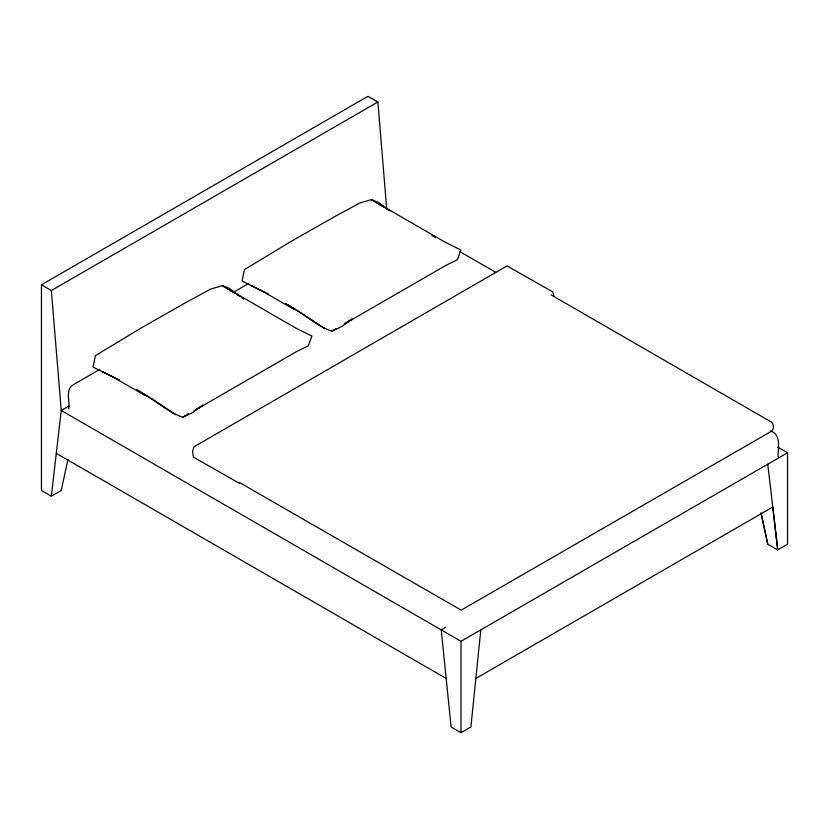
<?xml version="1.0" encoding="UTF-8"?>
<svg xmlns="http://www.w3.org/2000/svg" width="829" height="829" viewBox="0 0 829 829"><rect width="100%" height="100%" fill="white"/><g stroke="black" fill="none" stroke-linecap="round" stroke-linejoin="round"><path stroke-width="1.24" d="M480.799 629.874L470.903 727.002L461.007 732.712L451.111 727.002L441.215 629.874L445.619 627.335M51.346 496.198L61.242 410.5L51.346 290.523L41.45 284.813L41.45 490.488L51.346 496.198L61.242 490.488L67.926 459.598M188.131 414.075L182.815 417.256C165.727 411.391 152.629 397.651 136.443 389.671L152.629 399.412A559.285 322.895 0 0 1 175.551 414.738M195.571 409.599L197.696 408.324M199.82 407.049L203.012 405.132L192.763 412.51L182.815 417.256L188.411 414.034M336.128 328.647L331.869 331.206C314.792 325.331 301.683 311.59 285.508 303.611L301.694 313.362A559.285 322.895 0 0 1 324.605 328.678M345.693 322.906L352.066 319.072L341.817 326.45L331.869 331.206L336.346 328.626M41.45 284.813L367.993 96.288L377.889 101.998L386.718 209.074M51.346 290.523L377.889 101.998M99.77 369.423L72.879 384.946C65.066 390.127 70.154 401.433 68.672 408.852M233.104 292.44L248.793 283.383M68.942 406.055L61.242 410.5L461.007 641.304L787.55 452.779L787.55 544.187L777.654 549.896L767.758 544.187L760.981 512.882M193.996 410.801L296.886 351.403L308.326 345.786L311.88 336.066L296.886 328.688L222.4 285.684L210.877 288.989L187.8 301.455L141.572 327.724L95.387 355.672L93.024 367.092L119.573 380.324L102.029 371.402M344.18 324.098L445.94 265.353L457.38 259.726L460.934 250.006L445.94 242.638L371.454 199.634L359.941 202.929L336.864 215.405L290.627 241.674L244.441 269.612L242.078 281.041L268.627 294.274L251.094 285.342M475.846 678.443L772.783 507.006L777.654 549.896M239.332 483.266L193.478 457.204L192.535 451.473L193.976 446.81L507.058 265.922L552.912 291.984L553.938 296.264M259.943 289.756L294.627 309.704M110.879 375.806L145.572 395.765M551.13 294.896L771.405 422.075C773.975 424.241 774.162 429.018 771.55 431.204L461.183 610.134L239.674 482.633M432.013 235.529L435.37 237.467M460.033 251.705L495.908 272.42M770.576 430.997C781.643 434.551 777.861 448.313 778.13 456.841M777.654 447.059L787.55 452.779M56.289 453.349L446.168 678.443M384.345 207.602L371.454 199.634L378.356 202.328L390.158 210.949M386.501 208.929L388.646 210.255M234.213 292.989L222.4 285.684L229.301 288.388L240.172 296.357M236.369 294.326L238.514 295.652M241.736 297.642L243.881 298.968L242.027 297.663M761.126 513.275L767.758 544.187M767.758 464.199L777.809 549.814M461.007 641.304L461.007 732.712"/></g></svg>
